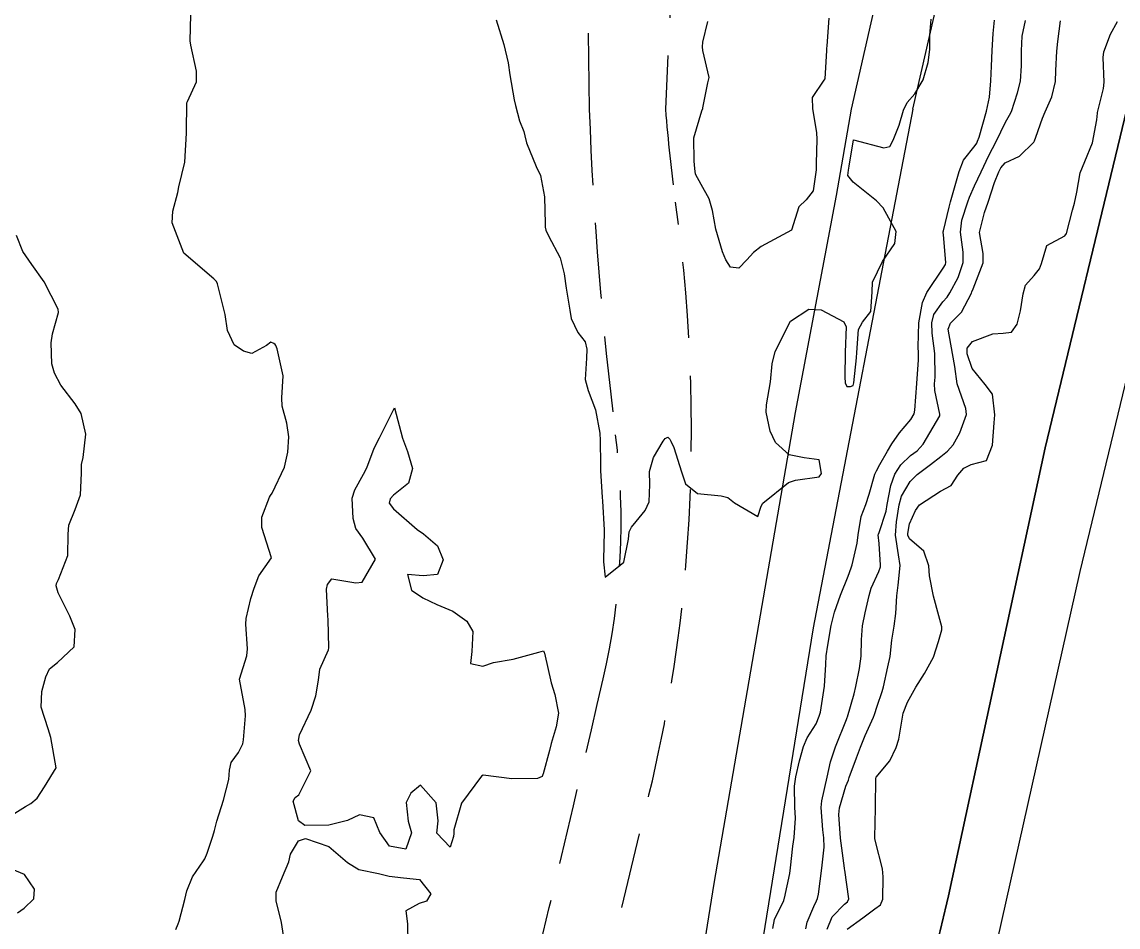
# Model space of a CAD drawing. Header units: metres. Extents: x 298520 to 308411, y 7433745 to 7450750.
# Drawn here: x 305024.4 to 305096.6, y 7437696.1 to 7437755.7 of the extents above; entities that cross this region are included whole.
import ezdxf

# ---------------------------------------------------------------- set-up
doc = ezdxf.new("R2010")
doc.units = ezdxf.units.M
doc.header["$LTSCALE"] = 10
doc.linetypes.add('CONTINUO', pattern=[0])
doc.linetypes.add('DASHED', pattern=[0.75, 0.5, -0.25])
for name, color, linetype in [('Curvas de Nivel 1m', 11, 'Continuous'), ('Curvas de Nivel 5m', 15, 'Continuous'), ('Eixo_Estaqueamento', 45, 'CONTINUO'), ('Linha Férrea', 251, 'TRACKS'), ('Vias Primárias', 230, 'Continuous'), ('Vias Secundárias', 230, 'DASHED')]:
    doc.layers.add(name, color=color, linetype=linetype)
doc.linetypes.add('TRACKS', pattern='A,0.15,[130,ltypeshp.shx,S=0.25,R=0,X=0,Y=0],0.15', length=0.3)

msp = doc.modelspace()

# ---------------------------------------------------------------- linework, layer by layer
at = {"layer": 'Curvas de Nivel 1m', "flags": 128}
for points, elevation in [([(305034.577, 7437695.907), (305034.744, 7437696.295), (305034.802, 7437696.458), (305035.179, 7437697.88), (305035.305, 7437698.453), (305035.68, 7437699.392), (305036.412, 7437700.442), (305036.496, 7437700.58), (305036.64, 7437700.941), (305037.031, 7437702.06), (305037.126, 7437702.433), (305037.292, 7437703.054), (305037.712, 7437704.425), (305038.08, 7437705.802), (305038.127, 7437706.419), (305038.223, 7437706.905), (305038.72, 7437707.566), (305038.986, 7437708.151), (305039.046, 7437708.407), (305039.163, 7437709.992), (305039.148, 7437710.406), (305038.783, 7437712.41), (305039.263, 7437713.941), (305039.306, 7437714.405), (305039.195, 7437716.031), (305039.207, 7437716.406), (305039.519, 7437717.727), (305039.733, 7437718.401), (305040.053, 7437719.206), (305040.873, 7437720.39), (305040.248, 7437722.397), (305040.239, 7437723.068), (305040.748, 7437724.392), (305040.815, 7437724.5), (305040.926, 7437724.656), (305041.744, 7437726.378), (305041.967, 7437727.366), (305042.016, 7437728.374), (305041.885, 7437729.28), (305041.575, 7437730.381), (305041.561, 7437730.944), (305041.649, 7437732.38), (305041.266, 7437734.16), (305041.166, 7437734.388), (305041.114, 7437734.46), (305041.044, 7437734.526), (305040.841, 7437734.596), (305040.553, 7437734.395), (305039.583, 7437733.856), (305039.037, 7437734.004), (305038.422, 7437734.419), (305037.99, 7437735.364), (305037.834, 7437736.428), (305037.418, 7437738.105), (305037.323, 7437738.437), (305037.252, 7437738.595), (305037.096, 7437738.774), (305035.113, 7437740.46), (305034.348, 7437742.468), (305034.376, 7437743.237), (305034.726, 7437744.464), (305034.79, 7437744.84), (305035.183, 7437746.46), (305035.295, 7437748.376), (305035.297, 7437748.459), (305035.311, 7437750.38), (305035.342, 7437750.459), (305035.943, 7437751.756), (305035.942, 7437752.453), (305035.573, 7437754.163), (305035.532, 7437754.458), (305035.581, 7437756.176)], 706), ([(305055.669, 7437755.847), (305056.18, 7437754.211), (305056.458, 7437753.015), (305056.586, 7437752.207), (305056.873, 7437750.568), (305056.951, 7437750.203), (305057.223, 7437749.187), (305057.495, 7437748.475), (305057.573, 7437748.195), (305057.667, 7437747.732), (305058.317, 7437746.183), (305058.589, 7437745.591), (305058.868, 7437744.174), (305058.899, 7437742.411), (305058.906, 7437742.173), (305058.943, 7437741.985), (305059.127, 7437741.607), (305059.888, 7437740.162), (305060.159, 7437739.102), (305060.297, 7437738.158), (305060.519, 7437736.708), (305060.624, 7437736.154), (305061.054, 7437735.249), (305061.543, 7437734.637), (305061.653, 7437734.144), (305061.62, 7437733.558), (305061.529, 7437732.145), (305061.729, 7437731.419), (305062.21, 7437730.138), (305062.5, 7437728.613), (305062.526, 7437728.134), (305062.546, 7437726.537), (305062.546, 7437726.134), (305062.665, 7437724.394), (305062.687, 7437724.132), (305062.791, 7437722.235), (305062.794, 7437722.131), (305062.744, 7437720.261), (305062.748, 7437720.131), (305062.863, 7437719.129), (305064.088, 7437720.112), (305064.398, 7437721.618), (305064.427, 7437722.107), (305064.59, 7437722.413), (305064.903, 7437722.782), (305065.485, 7437723.523), (305065.755, 7437724.092), (305065.791, 7437725.234), (305065.782, 7437726.092), (305066.029, 7437727.017), (305066.665, 7437728.083), (305066.801, 7437728.256), (305066.976, 7437728.351), (305067.108, 7437728.211), (305067.179, 7437728.077), (305067.366, 7437727.675), (305067.884, 7437726.066), (305068.148, 7437725.275), (305068.929, 7437724.637), (305070.489, 7437724.472), (305070.926, 7437724.38), (305071.362, 7437724.026), (305072.91, 7437723.126), (305073.12, 7437723.807), (305073.239, 7437724.005), (305074.937, 7437725.352), (305075.394, 7437725.52), (305076.941, 7437725.733), (305077.1, 7437725.958), (305076.956, 7437726.851), (305075.948, 7437726.98), (305074.961, 7437727.179), (305074.081, 7437727.993), (305073.718, 7437728.737), (305073.464, 7437730.003), (305073.481, 7437730.486), (305073.733, 7437731.999), (305073.841, 7437733.188), (305074.052, 7437733.995), (305075.063, 7437735.98), (305076.257, 7437736.786), (305077.074, 7437736.731), (305078.57, 7437735.937), (305078.733, 7437735.609), (305078.663, 7437733.936), (305078.644, 7437732.31), (305078.657, 7437731.935), (305078.77, 7437731.693), (305079.01, 7437731.685), (305079.179, 7437731.76), (305079.236, 7437731.928), (305079.394, 7437733.57), (305079.432, 7437733.926), (305079.536, 7437735.448), (305079.795, 7437735.923), (305080.358, 7437736.632), (305080.437, 7437737.917), (305080.462, 7437738.553), (305081.113, 7437739.91), (305081.93, 7437741.096), (305082.017, 7437741.901), (305081.156, 7437743.458), (305080.711, 7437743.915), (305079.175, 7437745.146), (305078.832, 7437745.588), (305078.869, 7437745.935), (305078.925, 7437746.195), (305079.213, 7437747.93), (305081.205, 7437747.401), (305081.609, 7437747.503), (305081.817, 7437747.904), (305082.222, 7437748.901), (305082.496, 7437749.897), (305082.743, 7437750.39), (305083.244, 7437750.96), (305083.805, 7437751.882), (305084.115, 7437753.033), (305084.236, 7437753.876), (305084.234, 7437754.818), (305084.313, 7437755.875)], 706), ([(305077.593, 7437755.956), (305077.455, 7437754.128), (305077.429, 7437753.958), (305077.427, 7437753.812), (305077.319, 7437751.959), (305077.252, 7437751.855), (305076.495, 7437750.713), (305076.512, 7437749.967), (305076.761, 7437748.421), (305076.788, 7437747.964), (305076.753, 7437746.401), (305076.76, 7437745.964), (305076.556, 7437744.58), (305076.087, 7437743.971), (305075.606, 7437743.526), (305075.133, 7437741.98), (305073.122, 7437740.91), (305072.618, 7437740.515), (305072.184, 7437740.019), (305071.655, 7437739.477), (305071.108, 7437739.546), (305070.796, 7437740.033), (305070.591, 7437740.563), (305070.153, 7437742.04), (305069.924, 7437743.27), (305069.7, 7437744.045), (305069.172, 7437744.994), (305068.803, 7437745.68), (305068.754, 7437746.056), (305068.72, 7437746.527), (305068.693, 7437748.058), (305069.231, 7437749.85), (305069.283, 7437749.999), (305069.295, 7437750.049), (305069.617, 7437751.679), (305069.693, 7437752.046), (305069.28, 7437753.829), (305069.254, 7437754.05), (305069.286, 7437754.373), (305069.62, 7437755.727)], 706), ([(305073.898, 7437695.99), (305073.999, 7437696.582), (305074.61, 7437697.815), (305074.648, 7437697.944), (305074.654, 7437697.98), (305075.005, 7437699.6), (305075.062, 7437699.976), (305075.223, 7437701.405), (305075.308, 7437701.974), (305075.392, 7437703.256), (305075.337, 7437703.973), (305075.325, 7437705.346), (305075.42, 7437705.973), (305075.659, 7437707.031), (305075.909, 7437707.968), (305076.155, 7437708.55), (305076.748, 7437709.46), (305076.956, 7437709.957), (305077.032, 7437710.232), (305077.289, 7437711.952), (305077.379, 7437713.366), (305077.414, 7437713.951), (305077.511, 7437714.651), (305077.746, 7437715.946), (305077.954, 7437716.826), (305078.357, 7437717.937), (305078.866, 7437719.19), (305079.053, 7437719.746), (305079.11, 7437719.928), (305079.455, 7437721.357), (305079.509, 7437721.924), (305079.717, 7437723.116), (305080.011, 7437723.919), (305080.245, 7437724.602), (305080.614, 7437725.913), (305080.722, 7437726.136), (305080.952, 7437726.546), (305081.437, 7437727.435), (305081.722, 7437727.903), (305082.235, 7437728.642), (305082.989, 7437729.514), (305083.201, 7437729.887), (305083.24, 7437730.131), (305083.369, 7437731.885), (305083.486, 7437733.433), (305083.48, 7437733.883), (305083.464, 7437734.3), (305083.519, 7437735.883), (305083.745, 7437737.219), (305084.042, 7437737.876), (305085.109, 7437739.47), (305085.255, 7437739.715), (305085.286, 7437739.858), (305085.131, 7437741.667), (305085.111, 7437741.839), (305085.109, 7437741.86), (305085.115, 7437741.878), (305085.134, 7437741.941), (305085.507, 7437743.507), (305085.596, 7437743.856), (305085.939, 7437745.089), (305086.162, 7437745.85), (305086.451, 7437746.591), (305087.209, 7437747.553), (305087.326, 7437747.724), (305087.38, 7437747.837), (305087.486, 7437748.106), (305087.969, 7437749.829), (305088.157, 7437750.741), (305088.253, 7437751.825), (305088.297, 7437752.795), (305088.344, 7437753.824), (305088.401, 7437754.931), (305088.495, 7437755.822)], 707), ([(305076.062, 7437695.965), (305076.156, 7437696.398), (305076.605, 7437697.436), (305076.775, 7437697.793), (305076.847, 7437697.956), (305076.898, 7437698.238), (305077.129, 7437699.953), (305077.271, 7437701.333), (305077.252, 7437701.951), (305077.197, 7437702.48), (305077.088, 7437703.954), (305077.129, 7437704.395), (305077.473, 7437705.948), (305077.702, 7437706.961), (305078.025, 7437707.941), (305078.751, 7437709.758), (305078.801, 7437709.881), (305078.819, 7437709.929), (305079.251, 7437711.442), (305079.372, 7437711.924), (305079.608, 7437713.105), (305079.708, 7437713.921), (305079.739, 7437714.996), (305079.807, 7437715.92), (305079.981, 7437716.774), (305080.233, 7437717.916), (305080.381, 7437718.392), (305080.869, 7437719.505), (305080.984, 7437719.797), (305080.993, 7437719.909), (305080.887, 7437721.347), (305080.842, 7437721.911), (305080.851, 7437721.953), (305080.895, 7437722.068), (305081.348, 7437723.475), (305081.426, 7437723.905), (305081.669, 7437725.169), (305081.94, 7437725.9), (305082.322, 7437726.527), (305082.962, 7437727.13), (305083.395, 7437727.455), (305083.786, 7437727.878), (305084.883, 7437729.753), (305084.894, 7437729.861), (305084.558, 7437731.416), (305084.542, 7437731.867), (305084.579, 7437732.307), (305084.574, 7437733.867), (305084.393, 7437735.206), (305084.365, 7437735.87), (305084.507, 7437736.433), (305085.084, 7437737.262), (305085.37, 7437737.576), (305085.561, 7437737.855), (305086.095, 7437738.858), (305086.435, 7437739.847), (305086.427, 7437740.54), (305086.252, 7437741.849), (305086.345, 7437742.648), (305086.731, 7437743.844), (305086.85, 7437744.159), (305087.173, 7437744.893), (305087.607, 7437745.834), (305088.129, 7437746.896), (305088.591, 7437747.819), (305089.226, 7437749.092), (305089.487, 7437749.551), (305089.603, 7437749.806), (305090.011, 7437751.036), (305090.207, 7437751.8), (305090.27, 7437752.798), (305090.265, 7437753.8), (305090.324, 7437754.768), (305090.539, 7437755.798)], 708), ([(305077.482, 7437695.947), (305077.794, 7437696.743), (305078.608, 7437697.582), (305078.802, 7437697.736), (305078.894, 7437697.927), (305078.632, 7437699.821), (305078.616, 7437699.913), (305078.619, 7437699.93), (305078.614, 7437699.949), (305078.341, 7437701.935), (305078.242, 7437703.5), (305078.279, 7437703.936), (305078.697, 7437705.359), (305078.868, 7437705.762), (305078.932, 7437705.928), (305079.415, 7437707.231), (305079.662, 7437707.921), (305079.969, 7437708.689), (305080.517, 7437709.912), (305080.583, 7437710.083), (305080.76, 7437710.62), (305081.09, 7437711.587), (305081.179, 7437711.906), (305081.478, 7437713.217), (305081.616, 7437713.902), (305081.74, 7437714.975), (305081.887, 7437715.899), (305081.992, 7437716.742), (305082.061, 7437717.898), (305082.157, 7437718.6), (305082.273, 7437719.896), (305082.181, 7437720.596), (305081.977, 7437721.899), (305082.04, 7437722.765), (305082.219, 7437723.897), (305082.364, 7437724.461), (305082.938, 7437725.431), (305083.4, 7437725.883), (305084.274, 7437726.549), (305084.961, 7437727.082), (305085.396, 7437727.427), (305085.77, 7437727.852), (305086.203, 7437728.625), (305086.653, 7437729.843), (305086.596, 7437730.245), (305086.041, 7437731.85), (305085.874, 7437733.007), (305085.736, 7437733.853), (305085.45, 7437735.465), (305085.593, 7437735.855), (305086.33, 7437736.592), (305086.974, 7437737.841), (305087.008, 7437737.926), (305087.096, 7437738.119), (305087.736, 7437739.831), (305087.739, 7437740.45), (305087.512, 7437741.834), (305087.843, 7437743.139), (305088.073, 7437743.826), (305088.484, 7437745.129), (305088.769, 7437745.816), (305088.905, 7437746.097), (305089.192, 7437746.408), (305090.144, 7437746.855), (305091.091, 7437747.791), (305091.13, 7437747.875), (305091.216, 7437748.107), (305091.655, 7437749.36), (305091.833, 7437749.784), (305092.263, 7437750.76), (305092.499, 7437751.778), (305092.537, 7437752.504), (305092.591, 7437753.777), (305092.662, 7437754.403), (305092.839, 7437755.775)], 709), ([(305041.712, 7437695.239), (305041.533, 7437696.38), (305041.183, 7437697.805), (305041.185, 7437698.384), (305041.611, 7437699.392), (305042.022, 7437700.376), (305042.136, 7437700.879), (305042.654, 7437701.759), (305043.115, 7437701.905), (305044.649, 7437701.393), (305045.893, 7437700.327), (305046.628, 7437699.875), (305047.938, 7437699.613), (305048.624, 7437699.424), (305049.585, 7437699.319), (305050.622, 7437699.203), (305051.375, 7437698.262), (305051.095, 7437697.776), (305050.603, 7437697.629), (305049.73, 7437697.144), (305049.838, 7437696.277), (305049.852, 7437694.996)], 707)]:
    msp.add_lwpolyline(points, dxfattribs=dict(at, elevation=elevation))
at = {"layer": 'Curvas de Nivel 1m', "elevation": 707, "flags": 128}
msp.add_lwpolyline([(305058.495, 7437714.175), (305058.804, 7437714.261), (305058.846, 7437714.17), (305058.857, 7437714.115), (305059.292, 7437712.165), (305059.532, 7437711.402), (305059.791, 7437710.16), (305059.636, 7437709.269), (305059.306, 7437708.164), (305059.191, 7437707.7), (305058.763, 7437706.169), (305058.748, 7437706.124), (305058.701, 7437705.985), (305058.395, 7437705.87), (305056.699, 7437705.836), (305054.829, 7437706.091), (305054.701, 7437706.026), (305053.396, 7437704.239), (305052.9, 7437702.482), (305052.886, 7437702.247), (305052.87, 7437702.037), (305052.649, 7437701.342), (305051.773, 7437702.259), (305051.856, 7437703.073), (305051.734, 7437704.259), (305050.695, 7437705.431), (305050.067, 7437704.898), (305049.749, 7437704.279), (305049.891, 7437703.057), (305050.104, 7437702.276), (305049.729, 7437701.197), (305048.65, 7437701.406), (305048.024, 7437702.3), (305047.628, 7437703.261), (305046.674, 7437703.473), (305045.895, 7437703.104), (305044.667, 7437702.789), (305043.069, 7437702.766), (305042.67, 7437703.069), (305042.303, 7437704.374), (305042.452, 7437704.605), (305042.687, 7437704.796), (305043.466, 7437706.359), (305042.729, 7437708.133), (305042.656, 7437708.371), (305042.737, 7437708.746), (305043.498, 7437710.353), (305043.807, 7437711.31), (305043.973, 7437712.348), (305044.062, 7437713.075), (305044.633, 7437714.342), (305044.666, 7437714.48), (305044.615, 7437716.342), (305044.602, 7437716.566), (305044.503, 7437718.343), (305044.564, 7437718.634), (305044.86, 7437719.017), (305046.435, 7437718.747), (305046.858, 7437718.802), (305047.741, 7437720.307), (305046.893, 7437721.691), (305046.444, 7437722.325), (305046.254, 7437722.982), (305046.204, 7437724.327), (305046.368, 7437724.886), (305046.939, 7437725.913), (305047.156, 7437726.317), (305047.654, 7437727.618), (305047.987, 7437728.305), (305048.993, 7437730.29), (305049.5, 7437728.285), (305049.837, 7437727.404), (305050.163, 7437726.278), (305049.906, 7437725.308), (305048.925, 7437724.533), (305048.699, 7437724.293), (305048.627, 7437724.002), (305048.916, 7437723.634), (305050.469, 7437722.274), (305050.899, 7437721.985), (305051.823, 7437721.197), (305052.183, 7437720.257), (305051.813, 7437719.311), (305050.862, 7437719.203), (305049.841, 7437719.302), (305050.102, 7437718.278), (305050.845, 7437717.757), (305051.776, 7437717.323), (305052.832, 7437716.882), (305053.74, 7437716.236), (305054.131, 7437715.545), (305054.086, 7437714.231), (305053.992, 7437713.429), (305054.793, 7437713.262), (305055.511, 7437713.497), (305056.798, 7437713.729)], close=True, dxfattribs=at)
at = {"layer": 'Curvas de Nivel 5m', "flags": 128}
for points, elevation in [([(305078.788, 7437695.928), (305079.821, 7437696.691), (305080.603, 7437697.267), (305080.983, 7437697.531), (305081.135, 7437697.905), (305081.152, 7437699.38), (305081.11, 7437699.905), (305080.66, 7437701.703), (305080.608, 7437701.911), (305080.602, 7437701.972), (305080.656, 7437703.91), (305080.659, 7437703.934), (305080.689, 7437705.91), (305080.704, 7437705.949), (305081.59, 7437707.031), (305082.012, 7437707.897), (305082.184, 7437708.45), (305082.43, 7437709.893), (305082.485, 7437710.163), (305082.763, 7437710.882), (305083.312, 7437711.882), (305083.888, 7437712.772), (305084.466, 7437713.865), (305084.813, 7437714.896), (305085.014, 7437715.665), (305085.018, 7437715.858), (305084.834, 7437716.568), (305084.48, 7437717.866), (305084.212, 7437719.215), (305084.161, 7437719.871), (305083.842, 7437720.835), (305082.891, 7437721.649), (305082.786, 7437721.891), (305082.786, 7437721.999), (305082.904, 7437722.633), (305083.28, 7437723.522), (305083.553, 7437723.881), (305084.932, 7437724.788), (305085.635, 7437725.154), (305086.072, 7437725.849), (305086.482, 7437726.313), (305086.953, 7437726.538), (305087.975, 7437726.807), (305088.368, 7437727.819), (305088.465, 7437729.295), (305088.524, 7437729.817), (305088.363, 7437731.176), (305087.876, 7437731.827), (305087.028, 7437732.864), (305086.697, 7437733.843), (305086.69, 7437734.2), (305087.051, 7437734.64), (305088.393, 7437735.157), (305089.057, 7437735.195), (305089.609, 7437735.253), (305089.995, 7437735.801), (305090.208, 7437736.666), (305090.381, 7437737.797), (305090.544, 7437738.35), (305091.105, 7437738.988), (305091.463, 7437739.432), (305091.584, 7437739.785), (305091.929, 7437740.977), (305093.131, 7437741.609), (305093.225, 7437741.769), (305093.621, 7437743.298), (305093.75, 7437743.761), (305093.905, 7437744.494), (305094.124, 7437745.756), (305094.437, 7437746.508), (305094.947, 7437747.744), (305095.228, 7437749.251), (305095.273, 7437749.699), (305095.278, 7437749.74), (305095.679, 7437751.306), (305095.715, 7437751.735), (305095.651, 7437753.362), (305095.698, 7437753.736), (305096.129, 7437754.897), (305096.594, 7437755.727)], 710), ([(305023.8, 7437703.461), (305024.677, 7437704.024), (305025.045, 7437704.211), (305025.462, 7437704.572), (305025.938, 7437705.32), (305026.703, 7437706.56), (305026.359, 7437708.564), (305026.169, 7437709.135), (305025.722, 7437710.57), (305025.755, 7437711.584), (305026.026, 7437712.568), (305026.269, 7437713.085), (305026.792, 7437713.505), (305027.894, 7437714.544), (305027.949, 7437715.678), (305027.607, 7437716.548), (305026.846, 7437718.097), (305026.704, 7437718.561), (305026.716, 7437718.7), (305026.857, 7437718.967), (305027.477, 7437720.551), (305027.497, 7437721.947), (305027.537, 7437722.55), (305027.949, 7437723.58), (305028.301, 7437724.539), (305028.364, 7437725.965), (305028.381, 7437726.538), (305028.476, 7437727.011), (305028.661, 7437728.535), (305028.344, 7437729.897), (305027.95, 7437730.546), (305027.011, 7437731.774), (305026.584, 7437732.564), (305026.424, 7437733.171), (305026.364, 7437734.567), (305026.454, 7437735.161), (305026.854, 7437736.562), (305026.838, 7437736.79), (305025.923, 7437738.572), (305025.104, 7437739.718), (305024.503, 7437740.586), (305024.084, 7437741.63)], 705), ([(305024.16, 7437697.013), (305024.594, 7437697.329), (305025.243, 7437697.934), (305025.285, 7437698.573), (305024.622, 7437699.533), (305023.039, 7437700.186)], 705)]:
    msp.add_lwpolyline(points, dxfattribs=dict(at, elevation=elevation))
at = {"layer": 'Eixo_Estaqueamento'}
msp.add_lwpolyline([(305143.477, 7437941.139), (305137.356, 7437914.575), (305130.992, 7437888.732), (305125.406, 7437866.973), (305121.202, 7437849.915), (305111.101, 7437807.1), (305103.918, 7437777.268), (305097.21, 7437749.95), (305091.819, 7437727.643), (305085.46, 7437698.138), (305077.032, 7437662.821), (305069.498, 7437630.688), (305062.866, 7437603.389), (305055.475, 7437572.1), (305048.776, 7437544.538)], dxfattribs=at)
at = {"layer": 'Linha Férrea', "flags": 128}
msp.add_lwpolyline([(307827.162, 7434249.95), (307821.558, 7434258.806), (307819.524, 7434262.43), (307816.304, 7434268.219), (307813.681, 7434272.301), (307811.637, 7434275.461), (307798.221, 7434296.136), (307773.738, 7434334.032), (307761.734, 7434352.011), (307752.472, 7434367.888), (307735.134, 7434393.38), (307710.738, 7434431.015), (307694.807, 7434455.28), (307677.699, 7434482.208), (307665.381, 7434501.663), (307643.884, 7434534.842), (307627.559, 7434562.543), (307613.51, 7434586.874), (307596.955, 7434617.47), (307576.402, 7434659.978), (307564.169, 7434687.319), (307541.059, 7434734.946), (307530.172, 7434758.545), (307516.917, 7434785.92), (307501.763, 7434817.247), (307481.679, 7434859.302), (307459.201, 7434904.199), (307442.79, 7434936.268), (307425.275, 7434968.915), (307411.694, 7434992.242), (307402.565, 7435007.679), (307388.848, 7435028.501), (307366.947, 7435058.298), (307352.497, 7435076.75), (307335.708, 7435095.815), (307323.737, 7435108.404), (307304.876, 7435127.211), (307280.641, 7435149.596), (307260.895, 7435166.247), (307239.502, 7435183.006), (307222.59, 7435195.397), (307206.912, 7435206.431), (307191.542, 7435216.923), (307180.978, 7435223.581), (307147.083, 7435245.035), (307110.179, 7435267.866), (307071.327, 7435292.081), (307013.035, 7435328.917), (306934.22, 7435378.293), (306890.853, 7435406.012), (306860.761, 7435425.266), (306830.445, 7435444.172), (306783.165, 7435474.002), (306743.292, 7435499.125), (306730.646, 7435506.804), (306700.006, 7435524.558), (306649.968, 7435556.158), (306620.536, 7435574.685), (306585.884, 7435596.365), (306549.21, 7435619.443), (306511.464, 7435642.992), (306481.3, 7435662.066), (306449.914, 7435681.79), (306417.31, 7435702.158), (306386.499, 7435720.658), (306359.57, 7435735.78), (306332.265, 7435749.95), (306295.736, 7435767.254), (306254.914, 7435784.832), (306234.551, 7435793.029), (306198.8, 7435806.042), (306177.427, 7435813.736), (306139.201, 7435826.142), (306101.034, 7435838.043), (306051.969, 7435853.031), (306008.186, 7435866.647), (306003.579, 7435868.042), (305974.115, 7435878.736), (305939.654, 7435889.448), (305902.227, 7435900.737), (305881.18, 7435906.223), (305868.578, 7435910.192), (305845.541, 7435919.118), (305815.171, 7435933.297), (305786.711, 7435949.033), (305760.876, 7435966.424), (305735.18, 7435986.894), (305723.755, 7435997.052), (305696.097, 7436025.188), (305678.2, 7436047.897), (305661.02, 7436071.863), (305645.017, 7436096.315), (305622.371, 7436129.703), (305596.142, 7436168.749), (305576.091, 7436198.746), (305559.429, 7436223.15), (305539.44, 7436252.716), (305521.42, 7436279.841), (305512.691, 7436292.824), (305499.486, 7436312.983), (305480.027, 7436341.606), (305460.301, 7436370.83), (305441.558, 7436398.43), (305421.25, 7436428.242), (305402.577, 7436456.088), (305384.092, 7436483.75), (305369.125, 7436505.554), (305351.225, 7436532.173), (305338.344, 7436551.44), (305322.726, 7436574.869), (305306.914, 7436598.296), (305293.244, 7436619.058), (305277.818, 7436644.307), (305263.888, 7436668.981), (305254.713, 7436687.725), (305243.781, 7436710.837), (305233.952, 7436734.393), (305225.106, 7436755.865), (305215.533, 7436780.472), (305201.607, 7436815.682), (305193.173, 7436837.83), (305177.384, 7436877.752), (305166.792, 7436904.686), (305153.942, 7436937.689), (305141.501, 7436969.136), (305130.697, 7436996.497), (305122.016, 7437018.504), (305113.061, 7437043.102), (305101.513, 7437072.011), (305093.245, 7437092.935), (305082.037, 7437121.364), (305073.353, 7437143.916), (305060.568, 7437176.453), (305050.18, 7437206.397), (305043.414, 7437227.867), (305037.467, 7437248.165), (305034.526, 7437261.706), (305031.724, 7437274.104), (305028.718, 7437297.869), (305025.03, 7437326.573), (305023.117, 7437358.555), (305023.119, 7437387.114), (305024.829, 7437414.867), (305027.312, 7437439.505), (305027.407, 7437441.256), (305030.711, 7437462.666), (305036.039, 7437488.902), (305042.465, 7437516.919), (305048.776, 7437544.538), (305055.475, 7437572.1), (305062.866, 7437603.389), (305069.498, 7437630.688), (305077.032, 7437662.821), (305085.46, 7437698.138), (305091.819, 7437727.643), (305097.21, 7437749.95), (305103.918, 7437777.268), (305111.101, 7437807.1), (305121.202, 7437849.915), (305125.406, 7437866.973), (305130.992, 7437888.732), (305137.356, 7437914.575), (305143.477, 7437941.139), (305150.277, 7437969.227), (305155.626, 7437993.858), (305160.498, 7438017.389), (305165.529, 7438047.968), (305167.399, 7438065.921), (305168.452, 7438080.499), (305168.697, 7438098.822), (305168.499, 7438111.609), (305167.442, 7438129.409), (305165.734, 7438144.803), (305163.051, 7438159.253), (305157.36, 7438183.653), (305149.712, 7438209.61), (305142.146, 7438230.516), (305132.877, 7438252.552), (305120.435, 7438277.838), (305109.119, 7438297.22), (305107.007, 7438300.233), (305099.258, 7438311.382), (305091.426, 7438322.415), (305083.384, 7438332.797), (305079.569, 7438337.519), (305074.8, 7438344.056), (305056.823, 7438367.077), (305041.935, 7438386.352), (305023.225, 7438411.978), (305005.975, 7438436.561), (304993.284, 7438456.495), (304983.121, 7438473.171), (304969.538, 7438498.699), (304959.938, 7438517.087), (304947.328, 7438543.432), (304933.09, 7438572.791), (304924.306, 7438590.948), (304918.204, 7438604.464), (304911.783, 7438619.158), (304905.926, 7438632.437), (304900.315, 7438648.46), (304895.834, 7438661.886), (304892.174, 7438674.496), (304887.946, 7438691.238), (304884.694, 7438706.937), (304881.848, 7438723.698), (304879.326, 7438740.134), (304878.187, 7438758.916), (304877.537, 7438778.358), (304877.211, 7438799.094), (304877.455, 7438830.881), (304877.861, 7438863.017), (304878.268, 7438892.702), (304878.595, 7438920.109), (304878.677, 7438952.239), (304877.945, 7438980.303), (304876.318, 7439009.018), (304874.936, 7439022.788), (304873.229, 7439037.841), (304870.14, 7439056.141), (304864.855, 7439082.077), (304859.079, 7439105.013), (304850.377, 7439133.889), (304843.057, 7439154.06), (304836.382, 7439171.237), (304828.249, 7439190.114), (304817.674, 7439211.83), (304806.69, 7439232.736), (304796.364, 7439250.871), (304785.222, 7439269.009), (304772.779, 7439289.097), (304755.7, 7439316.738), (304736.912, 7439345.938), (304718.848, 7439374.335), (304700.222, 7439403.624), (304676.465, 7439440.714), (304659.061, 7439468.061), (304641.493, 7439495.549), (304629.289, 7439514.996), (304612.29, 7439541.915), (304598.786, 7439563.312), (304583.088, 7439588.524), (304568.608, 7439611.383), (304554.371, 7439633.59), (304540.465, 7439656.114), (304527.858, 7439675.88), (304515.488, 7439695.965), (304501.015, 7439718.74), (304492.557, 7439732.179), (304481.09, 7439749.95), (304464.698, 7439773.555), (304458.701, 7439781.55), (304447.468, 7439795.482), (304430.85, 7439814.016), (304417.942, 7439826.867), (304407.625, 7439836.385), (304393.358, 7439848.486), (304380.404, 7439858.342), (304362.661, 7439870.737), (304347.086, 7439880.296), (304333.248, 7439887.82), (304320.73, 7439894.061), (304304.927, 7439900.989), (304286.443, 7439908.157), (304266.642, 7439915.416), (304246.691, 7439922.501), (304225.186, 7439929.977), (304198.999, 7439939.195), (304168.468, 7439950.001), (304152.888, 7439955.629), (304135.919, 7439962.486), (304121.351, 7439968.798), (304105.783, 7439976.385), (304088.736, 7439985.334), (304071.183, 7439995.831), (304051.503, 7440008.737), (304042.509, 7440015.334), (304023.022, 7440030.473), (304002.682, 7440048.64), (303992.184, 7440058.522), (303980.444, 7440070.491), (303965.024, 7440086.226), (303949.368, 7440102.496), (303932.051, 7440120.671), (303917.21, 7440136.166), (303903.071, 7440150.772), (303879.085, 7440174.998), (303863.629, 7440189.711), (303849.061, 7440203.116), (303838.551, 7440211.886), (303825.964, 7440222.577), (303811.471, 7440233.814), (303798.026, 7440243.583), (303789.167, 7440249.782, 0.048699), (303782.733, 7440254.326, -0.013971), (303778.977, 7440256.716, 0.011385), (303767.539, 7440264.078, 0.000455), (303759.243, 7440269.144, 0.004014), (303749.319, 7440275.082, 0.008965), (303739.521, 7440280.605), (303729.166, 7440286.199), (303717.711, 7440292.151), (303693.717, 7440304.367), (303679.104, 7440311.896), (303660.942, 7440321.331), (303642.972, 7440330.918), (303636.468, 7440334.548), (303624.836, 7440341.295), (303611.994, 7440348.943), (303603.079, 7440354.598), (303596.281, 7440359.102), (303587.51, 7440365.427), (303578.605, 7440372.221), (303569.48, 7440379.633), (303558.633, 7440389.129), (303549.894, 7440397.253), (303541.539, 7440405.465), (303534.882, 7440412.293), (303523.465, 7440424.473), (303512.292, 7440437.463), (303502.617, 7440449.258), (303497.008, 7440456.501), (303488.044, 7440468.694), (303481.424, 7440477.682), (303475.375, 7440486.349), (303465.786, 7440500.535), (303456.113, 7440515.599), (303445.613, 7440532.252), (303432.87, 7440552.628), (303423.186, 7440568.064, -0.000757), (303417.987, 7440576.145, 0.007668), (303411.654, 7440585.694), (303403.602, 7440597.441), (303394.768, 7440609.244), (303388.857, 7440616.919), (303381.264, 7440625.91), (303374.43, 7440633.824), (303364.889, 7440644.089), (303358.774, 7440650.239), (303349.646, 7440658.739), (303339.722, 7440667.523), (303332.656, 7440673.464), (303326.724, 7440678.049, -0.018136), (303320.919, 7440682.537, 0.027105), (303312.535, 7440688.782, -0.001525), (303306.785, 7440692.624), (303296.835, 7440699.316), (303291.583, 7440702.647), (303280.845, 7440709.238, 0.008003), (303271.247, 7440714.648, 0.013057), (303255.936, 7440722.447, -0.001991), (303248.373, 7440726.091, 0.012147), (303243.6, 7440728.272, -0.002135), (303237.368, 7440730.971), (303223.7, 7440736.96), (303210.103, 7440742.741), (303193.904, 7440749.566), (303189.82, 7440751.298), (303177.394, 7440756.464), (303158.988, 7440764.273), (303141.646, 7440771.615), (303117.098, 7440781.981), (303101.554, 7440788.524), (303093.446, 7440792.234), (303076.052, 7440800.18), (303054.932, 7440810.372), (303040.156, 7440817.979), (303025.349, 7440825.886), (303013.344, 7440832.756), (303004.06, 7440838.538), (302994.271, 7440845.093), (302982.623, 7440853.413), (302969.58, 7440863.652), (302962.58, 7440869.547), (302953.339, 7440877.801), (302943.024, 7440887.539), (302938.586, 7440892.147), (302933.331, 7440897.537), (302924.321, 7440907.75), (302915.904, 7440917.945), (302907.517, 7440928.751), (302899.78, 7440938.97), (302892.734, 7440949.154), (302888.762, 7440955.109), (302884.574, 7440961.747), (302879.485, 7440969.887), (302873.287, 7440980.614), (302867.777, 7440990.898), (302859.79, 7441006.768), (302851.229, 7441025.298), (302846.823, 7441035.61), (302841.669, 7441047.987), (302837.148, 7441059.318), (302829.38, 7441078.789), (302825.24, 7441088.834), (302821.857, 7441097.357), (302816.249, 7441111.473), (302810.672, 7441125.205), (302804.678, 7441140.046), (302799.05, 7441153.537), (302792.202, 7441169.326), (302786.803, 7441181.368), (302782.699, 7441189.728), (302780.991, 7441193.272, -0.024435), (302778.706, 7441197.526, 0.018839), (302775.042, 7441204.531), (302769.048, 7441215.01), (302764.16, 7441223.098), (302758.012, 7441232.567), (302751.033, 7441242.929), (302746.425, 7441249.467, 0.01417), (302742.29, 7441255.115, -0.010578), (302734.95, 7441264.491, 0.026045), (302726.645, 7441274.447), (302714.77, 7441287.265), (302702.588, 7441299.413), (302690.064, 7441310.886), (302682.561, 7441317.234), (302675.22, 7441323.247), (302666.869, 7441329.42, 0.027574), (302658.671, 7441335.283, -0.011091), (302655.152, 7441337.629, 0.01172), (302645.719, 7441343.898, 0.006642), (302635.246, 7441350.318, 0.010482), (302620.241, 7441358.823, 0.013683), (302599.223, 7441369.429, 0.008553), (302586.726, 7441375.052, 0.011788), (302575.046, 7441379.747, 0.002778), (302570.558, 7441381.4), (302560.876, 7441384.907), (302551.005, 7441388.04), (302546.217, 7441389.527, -0.019135), (302544.903, 7441389.88, 0.019296), (302522.937, 7441395.786, 0.000461), (302511.662, 7441398.344, 0.010049), (302501.513, 7441400.424), (302492.392, 7441402.102), (302485.288, 7441403.295), (302471.447, 7441405.533), (302444.869, 7441409.521), (302415.277, 7441413.929), (302384.345, 7441418.639), (302365.976, 7441421.32), (302360.247, 7441421.986), (302338.704, 7441425.134), (302306.002, 7441430.395), (302286.923, 7441434.198), (302278.604, 7441436.007), (302270.237, 7441438.277), (302260.05, 7441441.209), (302248.718, 7441444.793), (302234.932, 7441449.831), (302225.681, 7441453.688), (302223.91, 7441454.587), (302211.722, 7441460.078), (302198.55, 7441466.939), (302185.194, 7441474.434), (302176.266, 7441480.044), (302166.746, 7441486.088), (302155.705, 7441493.817), (302145.197, 7441501.908), (302133.651, 7441511.457), (302124.111, 7441520.003), (302113.796, 7441530.075), (302104.384, 7441540.03), (302095.467, 7441550.013), (302086.579, 7441560.931), (302077.65, 7441573.115), (302070.772, 7441583.077), (302062.647, 7441595.881), (302055.334, 7441608.401), (302048.687, 7441620.587), (302040.377, 7441636.793), (302032.957, 7441653.052), (302027.217, 7441666.295), (302023.745, 7441674.151), (302020.233, 7441682.946), (302013.855, 7441699.656), (302006.743, 7441720.028), (302000.143, 7441739.465), (301996.81, 7441749.517), (301993.173, 7441760.442), (301988.741, 7441774.004), (301985.313, 7441784.598), (301976.672, 7441811.028), (301970.969, 7441828.13), (301966.757, 7441840.46), (301961.824, 7441854.796), (301956.599, 7441869.324), (301952.694, 7441879.426), (301950.212, 7441885.776), (301947.263, 7441893.123), (301942.827, 7441902.996), (301936.943, 7441915.47), (301925.249, 7441938.089), (301919.939, 7441947.811), (301913.515, 7441959.082), (301904.124, 7441974.92), (301894.52, 7441990.438), (301891.413, 7441995.461), (301886.489, 7442003.183), (301878.67, 7442015.285), (301873.464, 7442023.436), (301865.157, 7442036.288), (301855.839, 7442050.938), (301845.976, 7442066.833), (301838.272, 7442079.461), (301830.416, 7442092.887), (301825.548, 7442101.779), (301821.376, 7442109.453), (301815.662, 7442120.908), (301811.106, 7442130.238), (301807.699, 7442137.999), (301806.423, 7442140.601, 0.023261), (301801.857, 7442152.453, -0.028715), (301797.552, 7442164.003, 0.012936), (301793.732, 7442175.332, -0.025942), (301792.423, 7442179.575, 0.006006), (301789.905, 7442189.062, -0.014708), (301788.14, 7442196.216), (301785.975, 7442206.246), (301784.367, 7442214.306, 0.006026), (301783.559, 7442218.841, -0.007665), (301782.521, 7442224.78, -0.006079), (301780.959, 7442235.44, -0.002739), (301779.703, 7442245.206), (301779.178, 7442249.477), (301778.675, 7442254.381), (301778.065, 7442260.482), (301777.318, 7442271.291), (301776.984, 7442275.413), (301775.911, 7442292.595), (301775.204, 7442301.965), (301774.189, 7442318.205), (301773.646, 7442327.416), (301773.089, 7442335.875), (301772.127, 7442350.268), (301771.292, 7442362.115), (301770.725, 7442371.572), (301769.865, 7442382.07), (301768.552, 7442394.647), (301768.148, 7442398.421), (301767.394, 7442406.074), (301767.009, 7442408.608), (301766.499, 7442411.782), (301764.779, 7442423.533), (301763.465, 7442430.863), (301760.77, 7442444.807), (301759.479, 7442450.076), (301758.259, 7442454.401), (301755.339, 7442466.071), (301751.665, 7442478.105, 0.014406), (301747.843, 7442489.506, -0.000078), (301746.016, 7442494.48), (301743.45, 7442501.467), (301738.686, 7442513.328), (301735.709, 7442520.321), (301732.431, 7442527.285), (301727.104, 7442538.17), (301722.927, 7442546.111, 0.012187), (301718.524, 7442554.109, 0.000535), (301713.357, 7442562.952, 0.014127), (301707.985, 7442571.558, 0.00131), (301703.078, 7442578.904, 0.005502), (301696.107, 7442589.038, 0.012739), (301690.664, 7442596.364, -0.003293), (301687.73, 7442600.161, 0.014011), (301683.494, 7442605.405), (301674.266, 7442616.2), (301665.746, 7442625.395), (301657.648, 7442633.669), (301647.393, 7442643.457), (301636.008, 7442653.979), (301626.6, 7442662.308), (301605.302, 7442680.695), (301585.626, 7442697.221), (301571.106, 7442709.224), (301556.026, 7442721.963), (301546.373, 7442729.879), (301533.385, 7442740.748), (301522.722, 7442749.605), (301509.812, 7442760.238), (301495.057, 7442772.28), (301477.473, 7442786.656), (301465.134, 7442796.879), (301456.431, 7442804.066), (301435.244, 7442821.757), (301421.836, 7442832.858), (301396.975, 7442853.686), (301385.141, 7442863.625), (301370.663, 7442875.779), (301364.72, 7442880.333), (301363.394, 7442881.709), (301340.635, 7442900.571), (301323.028, 7442915.478), (301312.785, 7442924.11), (301300.577, 7442934.699), (301285.849, 7442948.16), (301276.269, 7442957.316), (301270.655, 7442962.881), (301259.99, 7442974.031), (301253.515, 7442981.219), (301247.895, 7442987.531), (301240.384, 7442996.742), (301229.998, 7443009.989), (301221.855, 7443021.632), (301213.131, 7443035.04), (301205.731, 7443047.193), (301200.054, 7443057.202), (301196.13, 7443064.495), (301190.777, 7443075.159), (301186.743, 7443083.781), (301181.573, 7443095.717), (301178.314, 7443103.871), (301173.662, 7443116.191), (301169.173, 7443129.408), (301164.144, 7443147.31, -0.01791), (301159.61, 7443166.203, -0.00496), (301157.559, 7443176.875, -0.011511), (301154.972, 7443193.236, -0.007375), (301153.508, 7443205.472), (301152.718, 7443213.017, -0.00222), (301152.224, 7443222.44), (301151.729, 7443232.749), (301151.603, 7443240.182), (301151.639, 7443249.448), (301151.725, 7443255.841, -0.000163), (301152.025, 7443263.846, -0.011094), (301152.62, 7443273.75), (301153.007, 7443278.435), (301153.225, 7443280.621), (301153.695, 7443286.694, -0.028501), (301154.086, 7443291.63), (301155.314, 7443300.595), (301156.339, 7443307.456), (301157.491, 7443314.977), (301159.202, 7443325.07), (301161.789, 7443338.495), (301165.144, 7443354.564), (301169.449, 7443374.231), (301172.81, 7443391.595), (301174.68, 7443401.171), (301178.924, 7443420.669), (301181.694, 7443433.864), (301184.295, 7443446.536), (301187.696, 7443463.235), (301190.748, 7443479.811), (301192.552, 7443489.809), (301194.095, 7443499.341), (301196.062, 7443513.194), (301197.815, 7443528.847), (301198.978, 7443543.028), (301199.581, 7443554.271), (301200.059, 7443564.719), (301200.282, 7443573.9), (301200.162, 7443588.233), (301199.927, 7443598.374), (301199.281, 7443610.703), (301198.702, 7443618.87), (301198.183, 7443625.385), (301197.204, 7443633.937, -0.007667), (301196.167, 7443643.146, 0.025395), (301194.851, 7443652, -0.01031), (301194.43, 7443654.342), (301193.513, 7443660.134), (301192.135, 7443668.077), (301188.578, 7443684.771), (301185.498, 7443697.176), (301182.785, 7443706.834), (301181.462, 7443711.268), (301177.711, 7443723.713), (301173.808, 7443734.628), (301171.261, 7443741.672), (301169.728, 7443745.668), (301168.223, 7443749.256), (301166.222, 7443754.29), (301158.307, 7443772.479), (301152.394, 7443784.66), (301147.869, 7443793.508), (301140.961, 7443806.331), (301134.742, 7443816.987), (301130.672, 7443823.903), (301127.116, 7443829.58), (301117.999, 7443843.643), (301110.123, 7443855.073), (301103.904, 7443863.685), (301096.373, 7443873.957), (301091.515, 7443880.268), (301082.097, 7443891.988), (301075.191, 7443900.343), (301066.669, 7443910.076), (301057.942, 7443919.52), (301047.68, 7443929.617), (301040.637, 7443936.582), (301031.883, 7443944.37), (301023.758, 7443951.563), (301019.288, 7443955.054), (301009.556, 7443962.804), (300997.58, 7443972.16), (300983.871, 7443982.451), (300964.188, 7443997.461), (300944.108, 7444013.327), (300932.299, 7444022.947), (300914.026, 7444037.339), (300891.313, 7444055.807), (300879.97, 7444064.814), (300848.153, 7444089.828), (300830.362, 7444103.6), (300820.582, 7444111.406), (300808.788, 7444120.923), (300790.074, 7444136.492), (300778.414, 7444146.774), (300770.686, 7444153.71), (300758.584, 7444165.332), (300747.358, 7444176.88), (300740.382, 7444184.133), (300726.752, 7444199.558), (300715.031, 7444213.522), (300701.451, 7444231.207), (300695.757, 7444239.063), (300691.098, 7444245.691), (300688.496, 7444249.683), (300679.245, 7444263.561), (300673.509, 7444272.713), (300665.013, 7444287.411), (300658.593, 7444299.121), (300654.523, 7444306.913), (300645.889, 7444324.778), (300638.775, 7444340.504), (300632.002, 7444357.092), (300623.229, 7444381.315), (300618.039, 7444396.735), (300611.737, 7444416.065), (300609.685, 7444423.435), (300606.998, 7444434.668), (300602.946, 7444451.568), (300599.969, 7444467.01), (300597.626, 7444480.248), (300594.733, 7444500.078), (300593.893, 7444507.369), (300592.267, 7444522.787), (300591.511, 7444531.442), (300590.493, 7444544.959), (300589.841, 7444557.299), (300589.096, 7444574.018), (300588.343, 7444602.107), (300587.685, 7444624.209), (300587.294, 7444638.301), (300586.409, 7444654.83), (300585.213, 7444670.921), (300583.32, 7444689.362), (300581.913, 7444699.787), (300579.93, 7444713.25), (300577.016, 7444730.379), (300574.607, 7444742.839), (300573.261, 7444749.503), (300571.951, 7444755.507), (300567.968, 7444771.617), (300563.223, 7444789.714), (300556.388, 7444811.413), (300552.813, 7444821.862), (300552.051, 7444823.547), (300548.135, 7444834.224), (300543.898, 7444845.238), (300538.737, 7444857.627), (300534.37, 7444867.272, 0.016186), (300529.659, 7444877.358), (300521.065, 7444894.307), (300515.468, 7444904.77), (300506.539, 7444920.708), (300501.331, 7444929.076), (300498.824, 7444933.12), (300487.096, 7444951.631), (300473.997, 7444971.561), (300463.472, 7444987.491), (300453.773, 7445002.708), (300450.06, 7445008.599), (300443.364, 7445019.573), (300432.151, 7445039.253), (300421.263, 7445060.113), (300412.901, 7445077.325), (300404.443, 7445096.117), (300400.04, 7445106.506), (300395.554, 7445118.008), (300385.79, 7445146.048), (300379.043, 7445169.005), (300374.061, 7445187.954), (300369.452, 7445208.366), (300365.384, 7445228.498), (300362.756, 7445242.388), (300361.678, 7445249.758), (300360.143, 7445261.703), (300359.094, 7445273.894), (300358.442, 7445281.783), (300357.503, 7445297.711), (300357.204, 7445314.251), (300357.2, 7445325.495), (300357.632, 7445341.062), (300358.792, 7445365.539), (300359.702, 7445378.899), (300360.824, 7445394.556), (300361.814, 7445408.831), (300364.105, 7445434.807), (300365.553, 7445451.778), (300367.396, 7445471.835), (300368.852, 7445486.766), (300370.027, 7445499.471), (300371.464, 7445515.344), (300372.683, 7445526.312), (300373.395, 7445530.963), (300374.893, 7445547.685), (300376.205, 7445560.819), (300377.581, 7445575.805), (300379.871, 7445599.676), (300382.66, 7445627.08), (300384.233, 7445644.036), (300384.749, 7445648.276), (300386.133, 7445663.647)], format="xyb", dxfattribs=at)
msp.add_lwpolyline([(305171.925, 7438107.725), (305172.348, 7438093.813), (305171.504, 7438070.595), (305170.655, 7438059.409), (305168.877, 7438043.258), (305165.818, 7438025.931), (305159.804, 7437994.349), (305157.429, 7437982.816), (305150.227, 7437951.026), (305143.786, 7437924.407), (305134.048, 7437885.44), (305124.305, 7437844.845), (305114.053, 7437803.247), (305108.133, 7437777.662), (305101.474, 7437749.95), (305094.101, 7437719.492), (305087.224, 7437688.725), (305081.275, 7437662.559), (305073.858, 7437631.943), (305065.514, 7437597.12), (305058.098, 7437565.425), (305049.989, 7437532.047), (305044.903, 7437510.096), (305038.471, 7437480.442), (305032.757, 7437450.678), (305032.102, 7437446.012), (305030.798, 7437432.951), (305030.192, 7437424.105), (305027.717, 7437396.27), (305026.974, 7437373.156), (305027.264, 7437355.351), (305028.429, 7437333.733)], dxfattribs=at)
at = {"layer": 'Vias Primárias'}
for points in [[(305079.08, 7437749.95), (305088.543, 7437791.529), (305093.252, 7437813.642), (305099.157, 7437839.398), (305101.385, 7437847.938), (305106.446, 7437867.706), (305114.038, 7437893.087), (305117.951, 7437909.511), (305120.254, 7437920.492, 0.079811), (305120.365, 7437922.844, 0.18342), (305117.484, 7437928.45), (305103.889, 7437931.617, 0.006002), (305100.423, 7437932.381, 0.330883), (305095.444, 7437930.072), (305094.039, 7437924.231)], [(305083.105, 7437749.95), (305092.45, 7437790.669), (305097.158, 7437812.779), (305103.043, 7437838.446), (305105.258, 7437846.937), (305110.302, 7437866.636), (305117.903, 7437892.049), (305122.7, 7437910.546), (305124.487, 7437919.789, -0.225219), (305126.196, 7437922.117, -0.099665), (305130.78, 7437923.513), (305136.345, 7437924.056), (305149.813, 7437920.918, -0.257666), (305153.439, 7437917.915, -0.12393), (305154.531, 7437909.442)]]:
    msp.add_lwpolyline(points, format="xyb", dxfattribs=at)
for points in [[(305034.827, 7437530.638), (305044.19, 7437571.075), (305051.756, 7437602.727), (305053.997, 7437614.983), (305057.963, 7437634.885), (305059.47, 7437641.243), (305062.1, 7437654.189), (305064.731, 7437666.341), (305065.857, 7437673.276), (305068.153, 7437687.132), (305070.035, 7437698.955), (305075.379, 7437729.979), (305078.091, 7437744.259), (305079.08, 7437749.95)], [(305083.105, 7437749.95), (305076.559, 7437715.782), (305073.003, 7437693.799), (305067.832, 7437664.135), (305062.094, 7437637.291), (305053.201, 7437594.059), (305046.01, 7437563.009), (305037.602, 7437526.788)]]:
    msp.add_lwpolyline(points, dxfattribs=at)
at = {"layer": 'Vias Secundárias'}
for points in [[(305094.039, 7437924.231), (305085.392, 7437888.286), (305079.492, 7437850.793), (305073.49, 7437814.19), (305068.065, 7437775.954), (305066.817, 7437749.95)], [(305061.828, 7437749.95), (305061.558, 7437771.726), (305062.979, 7437802.859), (305068.009, 7437841.414), (305070.136, 7437851.798)]]:
    msp.add_lwpolyline(points, dxfattribs=at)
for points in [[(305004.79, 7437301.616), (304995.374, 7437325.079), (304990.422, 7437342.152, -0.042885), (304987.094, 7437358.871, -0.037051), (304985.897, 7437391.418, -0.033068), (304988.481, 7437416.322, -0.020831), (304993.958, 7437441.87, -0.017248), (305003.088, 7437472.763, 0.024941), (305008.57, 7437492.424), (305022.558, 7437542.748), (305035.034, 7437594.33), (305047.663, 7437650.469), (305056.338, 7437685.692, 0.003468), (305062.723, 7437712.418, 0.08854), (305063.544, 7437728.505, -0.022443), (305061.808, 7437749.95, -13.128784)], [(305008.677, 7437305.485), (305002.977, 7437321.716), (304998.606, 7437333.518), (304997.514, 7437337.636), (304995.998, 7437344.177, 0.011162), (304993.45, 7437354.152, -0.05184), (304991.025, 7437368.385, -0.017858), (304990.419, 7437388.911, -0.035635), (304992.265, 7437402.815, 0.002569), (304994.14, 7437417.795), (304996.588, 7437429.736), (305004.661, 7437459.971), (305013.996, 7437495.656), (305022.551, 7437526.972), (305031.694, 7437561.499), (305039.478, 7437594.386), (305048.037, 7437631.726), (305056.888, 7437668.208), (305065.74, 7437704.784, 0.038951), (305068.174, 7437719.902, 0.055069), (305067.497, 7437743.821, -0.013876), (305066.817, 7437749.95, 24.136005)]]:
    msp.add_lwpolyline(points, format="xyb", dxfattribs=at)

doc.saveas('drawing.dxf')
